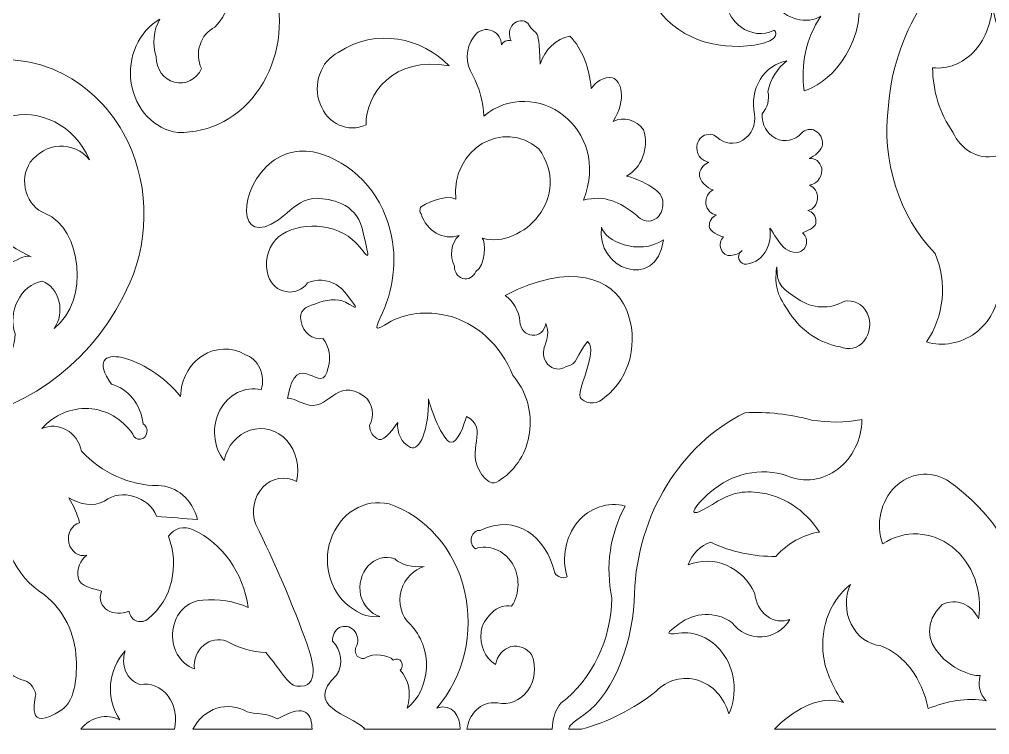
# Model space of a CAD drawing. Header units: millimetres. Extents: x -1201 to 1212, y -594 to 594.
# Drawn here: x -465 to 213, y -594 to -94 of the extents above; entities that cross this region are included whole.
import ezdxf

# ---------------------------------------------------------------- set-up
doc = ezdxf.new("R2010")
doc.units = ezdxf.units.MM
doc.header["$MEASUREMENT"] = 0
doc.layers.add('Layer 1', color=7, linetype='Continuous')

msp = doc.modelspace()

# ---------------------------------------------------------------- linework, layer by layer
at = {"layer": 'Layer 1', "color": 250, "lineweight": 20}
for points, knots in [([(339.6234, -0.0459), (339.7222, -8.9244), (343.5621, -16.7588), (349.3996, -21.5303), (325.4067, -24.8818), (306.4785, -36.1079), (300.5248, -60.9512), (301.8156, -65.8322), (305.9358, -68.7081), (310.5706, -68.4179), (316.4964, -85.0728), (309.5412, -104.0266), (294.8604, -111.4933), (280.1797, -118.96), (262.9199, -112.3541), (255.4501, -96.5599), (255.4501, -106.0384), (253.6475, -102.592), (246.1776, -107.473), (238.9667, -112.641), (229.95, -113.5019), (222.2215, -109.4816), (218.1654, -101.9438), (216.2457, -93.5584), (214.6321, -85.6016), (213.2078, -97.7076), (209.0874, -108.9076), (201.359, -116.9515), (193.6305, -124.9888), (183.3287, -129.0091), (172.768, -127.8613), (172.768, -144.2295), (177.9204, -160.0237), (186.9341, -172.8003), (192.3424, -185.2932), (204.4498, -192.186), (216.8161, -189.6004), (228.9206, -187.3048), (237.9344, -175.8179), (239.2226, -162.3223), (252.8741, -170.3629), (258.0264, -189.3134), (251.0712, -204.8206), (253.6475, -198.505), (253.9061, -183.5716), (259.8291, -180.9859), (265.7549, -178.6904), (272.4512, -178.9774), (278.1155, -182.1368), (289.4495, -184.4323), (300.5248, -177.5395), (304.5168, -165.3367), (314.4348, -175.531), (317.5257, -191.6121), (312.6321, -205.6847), (304.6478, -222.3398), (281.9378, -232.2728), (261.1172, -224.9221), (261.6319, -232.9627), (258.541, -240.7164), (252.8741, -246.1745), (256.4823, -256.2236), (253.6475, -267.7106), (246.1776, -274.6034), (238.452, -281.2061), (227.6326, -281.4931), (220.2909, -278.1917), (219.1307, -294.1279), (212.4343, -305.9017), (202.3912, -313.3685), (192.3424, -320.5482), (179.9819, -322.8468), (168.3891, -319.3973), (180.7525, -301.8815), (183.0727, -278.0466), (174.5709, -257.6583), (149.0707, -231.5279), (136.9632, -192.7599), (141.8595, -154.2818), (146.2775, -98.994), (179.0416, -54.8804), (221.9516, -27.6992), (240.5954, -15.8879), (259.5927, -6.7568), (278.7956, -0.0459), (259.5927, 6.6648), (240.5954, 15.7956), (221.9516, 27.6069), (179.0416, 54.7881), (146.2775, 98.9017), (141.8595, 154.1894), (136.9632, 192.6676), (149.0707, 231.4357), (174.5709, 257.5661), (183.0727, 277.9543), (180.7525, 301.7891), (168.3891, 319.305), (179.9819, 322.7546), (192.3424, 320.4559), (202.3912, 313.2762), (212.4343, 305.8094), (219.1307, 294.0355), (220.2909, 278.0994), (227.6326, 281.4008), (238.452, 281.1138), (246.1776, 274.5112), (253.6475, 267.6183), (256.4823, 256.1312), (252.8741, 246.0823), (258.541, 240.624), (261.6319, 232.8704), (261.1172, 224.8299), (281.9378, 232.1805), (304.6478, 222.2475), (312.6321, 205.5925), (317.5257, 191.5198), (314.4348, 175.4387), (304.5168, 165.2444), (300.5248, 177.4471), (289.4495, 184.34), (278.1155, 182.0445), (272.4512, 178.8851), (265.7549, 178.5981), (259.8291, 180.8936), (253.9061, 183.4792), (253.6475, 198.4127), (251.0712, 204.7283), (258.0264, 189.2212), (252.8741, 170.2706), (239.2226, 162.23), (237.9344, 175.7255), (228.9206, 187.2125), (216.8161, 189.5081), (204.4498, 192.0937), (192.3424, 185.2009), (186.9341, 172.708), (177.9204, 159.9314), (172.768, 144.1372), (172.768, 127.769), (183.3287, 128.9169), (193.6305, 124.8964), (201.359, 116.8592), (209.0874, 108.8154), (213.2078, 97.6153), (214.6321, 85.5093), (216.2457, 93.4661), (218.1654, 101.8516), (222.2215, 109.3893), (229.95, 113.4096), (238.9667, 112.5487), (246.1776, 107.3807), (253.6475, 102.4996), (255.4501, 105.946), (255.4501, 96.4675), (262.9199, 112.2618), (280.1797, 118.8676), (294.8604, 111.401), (309.5412, 103.9343), (316.4964, 84.9805), (310.5706, 68.3256), (305.9358, 68.6158), (301.8156, 65.74), (300.5248, 60.8589), (306.4785, 36.0155), (325.4067, 24.7896), (349.3996, 21.4381), (343.5621, 16.6666), (339.7222, 8.8325), (339.6234, -0.0459)], [0, 0, 0, 0, 0.01785714, 0.01785714, 0.01785714, 0.03571429, 0.03571429, 0.03571429, 0.05357143, 0.05357143, 0.05357143, 0.07142857, 0.07142857, 0.07142857, 0.08928571, 0.08928571, 0.08928571, 0.10714286, 0.10714286, 0.10714286, 0.125, 0.125, 0.125, 0.14285714, 0.14285714, 0.14285714, 0.16071429, 0.16071429, 0.16071429, 0.17857143, 0.17857143, 0.17857143, 0.19642857, 0.19642857, 0.19642857, 0.21428571, 0.21428571, 0.21428571, 0.23214286, 0.23214286, 0.23214286, 0.25, 0.25, 0.25, 0.26785714, 0.26785714, 0.26785714, 0.28571429, 0.28571429, 0.28571429, 0.30357143, 0.30357143, 0.30357143, 0.32142857, 0.32142857, 0.32142857, 0.33928571, 0.33928571, 0.33928571, 0.35714286, 0.35714286, 0.35714286, 0.375, 0.375, 0.375, 0.39285714, 0.39285714, 0.39285714, 0.41071429, 0.41071429, 0.41071429, 0.42857143, 0.42857143, 0.42857143, 0.44642857, 0.44642857, 0.44642857, 0.46428571, 0.46428571, 0.46428571, 0.48214286, 0.48214286, 0.48214286, 0.5, 0.5, 0.5, 0.51785714, 0.51785714, 0.51785714, 0.53571429, 0.53571429, 0.53571429, 0.55357143, 0.55357143, 0.55357143, 0.57142857, 0.57142857, 0.57142857, 0.58928571, 0.58928571, 0.58928571, 0.60714286, 0.60714286, 0.60714286, 0.625, 0.625, 0.625, 0.64285714, 0.64285714, 0.64285714, 0.66071429, 0.66071429, 0.66071429, 0.67857143, 0.67857143, 0.67857143, 0.69642857, 0.69642857, 0.69642857, 0.71428571, 0.71428571, 0.71428571, 0.73214286, 0.73214286, 0.73214286, 0.75, 0.75, 0.75, 0.76785714, 0.76785714, 0.76785714, 0.78571429, 0.78571429, 0.78571429, 0.80357143, 0.80357143, 0.80357143, 0.82142857, 0.82142857, 0.82142857, 0.83928571, 0.83928571, 0.83928571, 0.85714286, 0.85714286, 0.85714286, 0.875, 0.875, 0.875, 0.89285714, 0.89285714, 0.89285714, 0.91071429, 0.91071429, 0.91071429, 0.92857143, 0.92857143, 0.92857143, 0.94642857, 0.94642857, 0.94642857, 0.96428571, 0.96428571, 0.96428571, 0.98214286, 0.98214286, 0.98214286, 1, 1, 1, 1]), ([(-315.29, -56.6955), (-313.4234, -72.4703), (-318.2306, -88.2453), (-328.3739, -99.5549), (-333.1814, -101.9374), (-337.1848, -106.1028), (-338.7845, -111.7576), (-340.6539, -117.1158), (-340.3895, -123.3639), (-337.7189, -128.4255), (-341.4551, -136.1663), (-348.9305, -140.0351), (-356.6729, -137.9524), (-364.1482, -136.1663), (-369.4869, -128.7221), (-369.4869, -120.0916), (-372.4247, -111.461), (-371.3564, -101.6377), (-366.8189, -93.9001), (-381.5025, -102.234), (-389.7791, -120.3915), (-386.8413, -138.5456), (-383.9062, -156.9996), (-370.8222, -170.9885), (-354.272, -173.0743), (-331.8459, -173.6675), (-310.4856, -162.3578), (-297.1372, -142.1176), (-283.7889, -122.1775), (-279.7829, -96.2826), (-286.7269, -72.4703), (-289.9291, -70.981), (-291.5314, -67.4087), (-290.7301, -63.54), (-290.196, -59.968), (-287.2582, -57.2887), (-284.0561, -57.2887), (-275.2454, -62.647), (-265.3664, -65.0294), (-255.6237, -63.8397), (-239.7384, -67.1122), (-223.4522, -63.2433), (-210.6382, -52.5269), (-192.2155, -40.3243), (-168.724, -43.0034), (-152.9722, -59.078), (-151.6368, -62.9436), (-151.1026, -64.4331), (-151.3697, -68.5984), (-143.3603, -61.1607), (-139.8883, -49.2546), (-142.0248, -37.6451), (-144.4285, -26.0388), (-152.4381, -16.8119), (-162.5815, -13.8329), (-188.4792, -6.9884), (-215.9769, -15.0258), (-235.4651, -35.2657), (-246.8794, -40.6228), (-258.969, -43.5318), (-271.1636, -43.9922), (-333.0661, -46.3301), (-194.5547, -10.126), (-298.69, -25.6831), (-327.7133, -30.0188), (-324.342, 19.6861), (-315.29, -56.6955)], [0, 0, 0, 0, 0.04545455, 0.04545455, 0.04545455, 0.09090909, 0.09090909, 0.09090909, 0.13636364, 0.13636364, 0.13636364, 0.18181818, 0.18181818, 0.18181818, 0.22727273, 0.22727273, 0.22727273, 0.27272727, 0.27272727, 0.27272727, 0.31818182, 0.31818182, 0.31818182, 0.36363636, 0.36363636, 0.36363636, 0.40909091, 0.40909091, 0.40909091, 0.45454545, 0.45454545, 0.45454545, 0.5, 0.5, 0.5, 0.54545455, 0.54545455, 0.54545455, 0.59090909, 0.59090909, 0.59090909, 0.63636364, 0.63636364, 0.63636364, 0.68181818, 0.68181818, 0.68181818, 0.72727273, 0.72727273, 0.72727273, 0.77272727, 0.77272727, 0.77272727, 0.81818182, 0.81818182, 0.81818182, 0.86363636, 0.86363636, 0.86363636, 0.90909091, 0.90909091, 0.90909091, 0.95454545, 0.95454545, 0.95454545, 1, 1, 1, 1]), ([(48.3416, -112.0349), (21.3001, -115.9359), (-7.0738, -107.4601), (-22.2026, -82.5162), (-27.4105, -77.5385), (-34.6021, -75.0496), (-41.5432, -75.6041), (-48.4873, -76.1554), (-54.9333, -80.0274), (-59.3985, -86.1078), (-72.2932, -83.0676), (-81.4655, -70.075), (-80.9704, -55.422), (-80.4751, -40.7723), (-70.5571, -28.6084), (-57.5373, -26.674), (-45.7581, -28.8824), (-35.0973, -35.5174), (-27.163, -45.7469), (-33.1137, -37.1776), (-32.1206, -25.0136), (-25.1793, -17.8274), (-11.1274, -8.4263), (8.8532, -25.4198), (5.5676, -42.9839), (8.2968, -37.4549), (13.5049, -34.1373), (19.2081, -34.1373), (24.6636, -34.1373), (29.8715, -37.7289), (32.5979, -43.258), (34.7763, -50.8054), (29.6212, -66.7575), (28.1356, -71.7321), (26.3968, -82.5162), (30.6143, -93.2973), (38.7964, -99.3776), (45.7013, -104.5102), (54.3702, -105.3129), (61.6787, -101.7827), (63.0306, -101.1315), (68.3943, -109.143), (48.3416, -112.0349)], [0, 0, 0, 0, 0.07142857, 0.07142857, 0.07142857, 0.14285714, 0.14285714, 0.14285714, 0.21428571, 0.21428571, 0.21428571, 0.28571429, 0.28571429, 0.28571429, 0.35714286, 0.35714286, 0.35714286, 0.42857143, 0.42857143, 0.42857143, 0.5, 0.5, 0.5, 0.57142857, 0.57142857, 0.57142857, 0.64285714, 0.64285714, 0.64285714, 0.71428571, 0.71428571, 0.71428571, 0.78571429, 0.78571429, 0.78571429, 0.85714286, 0.85714286, 0.85714286, 0.92857143, 0.92857143, 0.92857143, 1, 1, 1, 1]), ([(196.5126, -23.3597), (185.9716, -20.6257), (174.6931, -22.8115), (165.8657, -29.6464), (156.7963, -36.4813), (150.9124, -47.1396), (149.1959, -59.1651), (148.2165, -65.9967), (144.7835, -72.0094), (139.3892, -75.5654), (133.9976, -79.3891), (127.6212, -80.2111), (121.2475, -75.2912), (126.0993, -115.9811), (96.9575, -140.7669), (83.0028, -143.8942), (80.5519, -126.1268), (83.9848, -107.8148), (94.7709, -91.8271), (84.9642, -97.7043), (70.5005, -94.4257), (62.1626, -82.9451), (81.0415, -89.5026), (108.2554, -73.6504), (118.5517, -54.7901), (109.2347, -60.532), (97.9564, -61.0801), (88.1497, -56.4311), (78.343, -51.7854), (71.2348, -42.4907), (68.2942, -31.0135), (67.8019, -26.3676), (68.2942, -21.7219), (70.2556, -17.347), (92.3172, -29.6464), (118.5517, -29.3724), (140.6161, -16.2541), (143.8014, -18.1658), (193.8142, -20.6257), (196.5126, -23.3597)], [0, 0, 0, 0, 0.07692308, 0.07692308, 0.07692308, 0.15384615, 0.15384615, 0.15384615, 0.23076923, 0.23076923, 0.23076923, 0.30769231, 0.30769231, 0.30769231, 0.38461538, 0.38461538, 0.38461538, 0.46153846, 0.46153846, 0.46153846, 0.53846154, 0.53846154, 0.53846154, 0.61538462, 0.61538462, 0.61538462, 0.69230769, 0.69230769, 0.69230769, 0.76923077, 0.76923077, 0.76923077, 0.84615385, 0.84615385, 0.84615385, 0.92307692, 0.92307692, 0.92307692, 1, 1, 1, 1]), ([(-21.0981, -212.9547), (-26.8402, -208.6572), (-33.1193, -205.6234), (-40.9786, -203.5407), (-30.8464, -198.189), (-25.0987, -184.2582), (-29.0965, -171.1625), (-34.3463, -164.1987), (-42.8398, -161.9678), (-50.3373, -165.3141), (-40.5362, -149.6779), (-44.8399, -136.3371), (-50.838, -134.9444), (-56.8362, -133.5516), (-62.5838, -138.0072), (-65.6608, -142.292), (-67.1713, -127.4518), (-71.7228, -114.8301), (-80.578, -105.6901), (-90.0731, -107.6406), (-98.0716, -115.1621), (-101.3181, -125.4724), (-102.5059, -94.806), (-103.8081, -108.0695), (-109.8173, -96.7759), (-112.8135, -94.2676), (-117.3121, -94.5449), (-120.0607, -97.3304), (-123.0598, -100.3964), (-123.5605, -105.4097), (-121.5603, -109.0334), (-124.5592, -108.1983), (-127.5583, -109.8684), (-128.3094, -111.9576), (-128.5599, -106.2479), (-132.0568, -102.3469), (-136.5555, -101.512), (-140.8036, -100.3964), (-145.3021, -102.3469), (-147.8004, -106.5251), (-153.5509, -114.0467), (-153.5509, -125.1919), (-148.3012, -133.2713), (-143.6328, -141.8824), (-141.0261, -151.6446), (-140.6727, -161.6292), (-105.0793, -132.188), (-51.08, -170.2534), (-71.1497, -220.3182), (-56.1546, -216.6978), (-46.0891, -221.3145), (-33.8453, -231.067), (-31.0967, -234.4103), (-26.5982, -235.8031), (-22.5976, -234.4103), (-18.5998, -233.0143), (-15.8512, -228.8361), (-15.6007, -224.1), (-15.1028, -219.6412), (-17.3507, -215.1826), (-21.0981, -212.9547)], [0, 0, 0, 0, 0.05, 0.05, 0.05, 0.1, 0.1, 0.1, 0.15, 0.15, 0.15, 0.2, 0.2, 0.2, 0.25, 0.25, 0.25, 0.3, 0.3, 0.3, 0.35, 0.35, 0.35, 0.4, 0.4, 0.4, 0.45, 0.45, 0.45, 0.5, 0.5, 0.5, 0.55, 0.55, 0.55, 0.6, 0.6, 0.6, 0.65, 0.65, 0.65, 0.7, 0.7, 0.7, 0.75, 0.75, 0.75, 0.8, 0.8, 0.8, 0.85, 0.85, 0.85, 0.9, 0.9, 0.9, 0.95, 0.95, 0.95, 1, 1, 1, 1]), ([(-164.807, -126.5847), (-183.5412, -107.0732), (-215.6958, -99.4357), (-242.2755, -117.1158), (-254.6889, -123.3639), (-260.2948, -139.4387), (-254.9559, -153.1309), (-249.6145, -167.1196), (-235.4651, -173.6675), (-222.9181, -167.7128), (-222.9181, -146.2862), (-204.2701, -119.4726), (-164.807, -126.5847)], [0, 0, 0, 0, 0.25, 0.25, 0.25, 0.5, 0.5, 0.5, 0.75, 0.75, 0.75, 1, 1, 1, 1]), ([(-387.9012, -278.2336), (-373.3762, -245.317), (-374.5613, -205.5622), (-392.4471, -173.3709), (-414.8731, -133.4872), (-457.5912, -114.1402), (-498.7042, -125.4499), (-508.3161, -126.0463), (-515.5243, -135.5699), (-514.9901, -146.2862), (-502.7076, -155.5134), (-488.8251, -160.8683), (-473.8745, -162.3578), (-450.65, -155.81), (-426.6216, -168.0126), (-415.9414, -192.1215), (-421.2829, -185.5738), (-429.0252, -182.3013), (-437.0319, -182.5978), (-444.7772, -183.191), (-452.2496, -187.0631), (-457.324, -193.9075), (-461.3275, -199.859), (-462.3958, -207.5998), (-460.2591, -214.744), (-458.1226, -221.8851), (-453.3179, -227.2435), (-446.9109, -229.6259), (-421.3496, -240.1168), (-415.5769, -290.8007), (-440.771, -309.9865), (-436.7648, -304.6283), (-435.6992, -297.7869), (-437.2991, -290.9394), (-438.9014, -284.3915), (-443.4417, -279.0332), (-449.0476, -276.9506), (-456.2559, -278.4367), (-462.6628, -283.4985), (-466.1321, -290.6395), (-469.8712, -297.7869), (-470.4052, -306.1177), (-468.0015, -313.8585), (-468.8028, -330.2266), (-476.8214, -341.5953), (-490.9708, -345.1675), (-486.8823, -341.0999), (-485.8255, -318.5493), (-486.4932, -300.9884), (-494.102, -295.3336), (-491.763, -300.1663), (-497.6358, -308.2036), (-498.6009, -314.2885), (-527.2438, -366.7971), (-516.5897, -332.9057), (-513.6547, -326.3578), (-513.3878, -319.2167), (-515.3907, -312.369), (-521.1301, -308.5003), (-527.8043, -307.3075), (-534.2112, -309.0934), (-540.8853, -310.8828), (-546.494, -315.3448), (-549.6987, -321.596), (-553.902, -329.2978), (-560.2774, -334.7451), (-567.522, -337.107), (-575.1966, -339.6091), (-585.6573, -341.8931), (-570.6741, -332.6706), (-564.2692, -328.7279), (-559.0601, -322.5258), (-555.9696, -314.7484), (-555.5718, -309.9865), (-555.3018, -305.2247), (-555.3018, -300.4628), (-567.8514, -295.9976), (-581.7339, -300.1663), (-590.8117, -310.5829), (-603.4248, -313.4845), (-618.2147, -316.3587), (-628.8797, -308.1142), (-638.297, -300.8347), (-632.2068, -302.7491), (-621.3521, -303.0074), (-610.782, -303.259), (-603.3161, -302.7141), (-595.0822, -294.5115), (-592.1472, -288.2602), (-593.4797, -280.5195), (-598.02, -275.7577), (-602.8246, -270.6992), (-609.7658, -269.8062), (-615.3743, -273.3784), (-627.27, -277.014), (-639.7188, -275.4233), (-650.2407, -269.1571), (-670.5291, -257.0746), (-660.5054, -257.6111), (-650.2946, -259.4345), (-639.9632, -261.2795), (-626.9188, -263.9101), (-618.8436, -255.5208), (-618.0423, -251.3522), (-615.6387, -247.7833), (-612.7037, -245.6973), (-622.8469, -238.8497), (-635.1295, -237.0668), (-646.611, -240.3392), (-646.611, -234.9841), (-649.012, -230.2191), (-652.7511, -226.9468), (-656.4872, -223.6713), (-661.5588, -222.4817), (-666.0992, -223.8195), (-664.7638, -220.0991), (-664.7638, -215.9337), (-666.0992, -212.3616), (-672.4617, -198.1695), (-678.0981, -209.0441), (-682.1764, -218.0776), (-698.7241, -254.7116), (-667.9659, -291.9807), (-643.9402, -321.0028), (-568.6585, -411.7833), (-435.0039, -384.9825), (-387.9012, -278.2336)], [0, 0, 0, 0, 0.02380952, 0.02380952, 0.02380952, 0.04761905, 0.04761905, 0.04761905, 0.07142857, 0.07142857, 0.07142857, 0.0952381, 0.0952381, 0.0952381, 0.11904762, 0.11904762, 0.11904762, 0.14285714, 0.14285714, 0.14285714, 0.16666667, 0.16666667, 0.16666667, 0.19047619, 0.19047619, 0.19047619, 0.21428571, 0.21428571, 0.21428571, 0.23809524, 0.23809524, 0.23809524, 0.26190476, 0.26190476, 0.26190476, 0.28571429, 0.28571429, 0.28571429, 0.30952381, 0.30952381, 0.30952381, 0.33333333, 0.33333333, 0.33333333, 0.35714286, 0.35714286, 0.35714286, 0.38095238, 0.38095238, 0.38095238, 0.4047619, 0.4047619, 0.4047619, 0.42857143, 0.42857143, 0.42857143, 0.45238095, 0.45238095, 0.45238095, 0.47619048, 0.47619048, 0.47619048, 0.5, 0.5, 0.5, 0.52380952, 0.52380952, 0.52380952, 0.54761905, 0.54761905, 0.54761905, 0.57142857, 0.57142857, 0.57142857, 0.5952381, 0.5952381, 0.5952381, 0.61904762, 0.61904762, 0.61904762, 0.64285714, 0.64285714, 0.64285714, 0.66666667, 0.66666667, 0.66666667, 0.69047619, 0.69047619, 0.69047619, 0.71428571, 0.71428571, 0.71428571, 0.73809524, 0.73809524, 0.73809524, 0.76190476, 0.76190476, 0.76190476, 0.78571429, 0.78571429, 0.78571429, 0.80952381, 0.80952381, 0.80952381, 0.83333333, 0.83333333, 0.83333333, 0.85714286, 0.85714286, 0.85714286, 0.88095238, 0.88095238, 0.88095238, 0.9047619, 0.9047619, 0.9047619, 0.92857143, 0.92857143, 0.92857143, 0.95238095, 0.95238095, 0.95238095, 0.97619048, 0.97619048, 0.97619048, 1, 1, 1, 1]), ([(86.5055, -191.2284), (89.9774, -190.0389), (95.5833, -185.277), (95.8504, -181.4051), (96.1174, -177.2396), (93.9835, -173.6675), (90.7787, -171.8814), (87.5737, -170.0953), (83.8375, -170.9885), (81.1667, -173.6675), (76.3622, -178.7259), (69.4209, -180.2154), (63.281, -177.2396), (57.1382, -174.2639), (53.402, -167.4161), (53.6691, -159.9754), (57.4053, -155.81), (59.0078, -150.1551), (57.6725, -144.5003), (59.542, -135.8664), (64.3466, -128.129), (71.0234, -123.0674), (63.5453, -124.2602), (56.607, -129.022), (52.3337, -136.1663), (48.0633, -143.0108), (46.4609, -151.9412), (48.3275, -160.2719), (49.3988, -167.7128), (46.1938, -174.8604), (40.3207, -178.4293), (34.4454, -182.0014), (27.237, -181.1084), (22.1654, -176.3466), (19.4945, -173.9673), (15.4912, -173.6675), (12.2864, -175.7502), (9.3514, -177.8361), (7.4817, -181.7049), (8.283, -185.5738), (8.8172, -189.4423), (11.4852, -192.718), (16.5595, -194.0559), (14.1558, -194.5009), (10.4168, -197.7763), (9.8854, -201.9418), (9.3514, -206.4101), (15.4912, -212.3616), (19.4945, -213.2546), (16.0254, -214.744), (13.8887, -218.9095), (14.423, -223.0748), (15.2242, -227.2435), (18.1592, -230.2191), (21.8983, -230.8155), (18.6962, -231.7086), (16.5595, -235.2807), (16.8267, -238.8497), (17.0937, -242.4251), (23.5007, -245.4007), (26.7029, -245.994), (24.5689, -248.0798), (23.7679, -251.6489), (25.1032, -254.6245), (26.1714, -257.6036), (28.8395, -259.3897), (31.7772, -259.0929), (35.113, -258.6287), (38.1899, -257.3456), (39.7894, -255.6304), (37.116, -257.3036), (36.8489, -259.9828), (37.6501, -262.0654), (38.7184, -264.1514), (40.5879, -265.341), (42.7217, -265.0443), (48.8617, -264.448), (54.2032, -260.5792), (56.8712, -254.6245), (63.0084, -242.1865), (54.2755, -232.6306), (64.3243, -247.8639), (68.1552, -253.6734), (71.1237, -256.5719), (77.9646, -256.8587), (80.8996, -256.7104), (83.5705, -254.6245), (84.3689, -251.6489), (85.4399, -248.6731), (84.3689, -245.1041), (81.9679, -243.3181), (87.6517, -240.5519), (91.3127, -239.1495), (91.3127, -235.2807), (91.3127, -231.7086), (88.909, -228.433), (85.7043, -227.54), (89.4433, -226.9468), (92.1142, -223.3746), (92.3783, -219.2093), (92.6482, -215.0407), (90.2446, -211.1719), (86.7753, -209.979), (93.3966, -208.741), (96.1174, -202.2415), (95.3161, -198.0761), (94.2479, -193.6109), (90.5115, -190.6352), (86.5055, -191.2284)], [0, 0, 0, 0, 0.02777778, 0.02777778, 0.02777778, 0.05555556, 0.05555556, 0.05555556, 0.08333333, 0.08333333, 0.08333333, 0.11111111, 0.11111111, 0.11111111, 0.13888889, 0.13888889, 0.13888889, 0.16666667, 0.16666667, 0.16666667, 0.19444444, 0.19444444, 0.19444444, 0.22222222, 0.22222222, 0.22222222, 0.25, 0.25, 0.25, 0.27777778, 0.27777778, 0.27777778, 0.30555556, 0.30555556, 0.30555556, 0.33333333, 0.33333333, 0.33333333, 0.36111111, 0.36111111, 0.36111111, 0.38888889, 0.38888889, 0.38888889, 0.41666667, 0.41666667, 0.41666667, 0.44444444, 0.44444444, 0.44444444, 0.47222222, 0.47222222, 0.47222222, 0.5, 0.5, 0.5, 0.52777778, 0.52777778, 0.52777778, 0.55555556, 0.55555556, 0.55555556, 0.58333333, 0.58333333, 0.58333333, 0.61111111, 0.61111111, 0.61111111, 0.63888889, 0.63888889, 0.63888889, 0.66666667, 0.66666667, 0.66666667, 0.69444444, 0.69444444, 0.69444444, 0.72222222, 0.72222222, 0.72222222, 0.75, 0.75, 0.75, 0.77777778, 0.77777778, 0.77777778, 0.80555556, 0.80555556, 0.80555556, 0.83333333, 0.83333333, 0.83333333, 0.86111111, 0.86111111, 0.86111111, 0.88888889, 0.88888889, 0.88888889, 0.91666667, 0.91666667, 0.91666667, 0.94444444, 0.94444444, 0.94444444, 0.97222222, 0.97222222, 0.97222222, 1, 1, 1, 1]), ([(-646.5915, -210.2273), (-623.9012, -198.3211), (-604.9612, -196.5867), (-579.8672, -198.9692), (-590.5447, -182.0014), (-588.141, -158.489), (-574.5257, -144.5003), (-575.5941, -165.0369), (-565.1808, -184.3839), (-548.3636, -193.0145), (-556.9072, -173.9673), (-551.8326, -151.0481), (-536.6149, -138.2491), (-556.4731, -191.0382), (-490.9451, -242.5702), (-456.7593, -260.0859), (-462.0146, -256.1817), (-479.152, -272.0049), (-484.6076, -268.478), (-514.0665, -249.4436), (-546.3019, -236.0157), (-579.8672, -228.7328), (-601.3334, -225.5701), (-629.4819, -227.6174), (-646.5915, -210.2273)], [0, 0, 0, 0, 0.125, 0.125, 0.125, 0.25, 0.25, 0.25, 0.375, 0.375, 0.375, 0.5, 0.5, 0.5, 0.625, 0.625, 0.625, 0.75, 0.75, 0.75, 0.875, 0.875, 0.875, 1, 1, 1, 1]), ([(-102.3225, -184.442), (-127.1271, -163.3991), (-163.4688, -184.2325), (-160.2443, -219.783), (-166.5124, -215.3372), (-183.886, -224.0549), (-184.7792, -225.2993), (-185.4525, -226.7921), (-185.4525, -228.7876), (-184.4453, -230.0321), (-180.5339, -241.9897), (-168.916, -248.7182), (-157.9659, -244.9816), (-163.5524, -250.4624), (-164.8905, -259.6796), (-161.0929, -266.4082), (-161.3183, -270.393), (-158.859, -274.1295), (-155.2841, -275.1257), (-151.4838, -276.1219), (-147.9088, -274.1295), (-146.1199, -270.1446), (-139.4598, -266.4082), (-139.126, -248.9793), (-141.6967, -246.987), (-113.4006, -254.7728), (-78.2384, -217.6617), (-102.3225, -184.442)], [0, 0, 0, 0, 0.11111111, 0.11111111, 0.11111111, 0.22222222, 0.22222222, 0.22222222, 0.33333333, 0.33333333, 0.33333333, 0.44444444, 0.44444444, 0.44444444, 0.55555556, 0.55555556, 0.55555556, 0.66666667, 0.66666667, 0.66666667, 0.77777778, 0.77777778, 0.77777778, 0.88888889, 0.88888889, 0.88888889, 1, 1, 1, 1]), ([(-200.7758, -375.6072), (-203.2659, -379.2148), (-209.9873, -388.9285), (-213.9711, -387.5422), (-217.7073, -386.156), (-220.4449, -382.2679), (-220.4449, -377.8284), (-216.461, -371.1678), (-218.2054, -362.2824), (-223.9308, -357.5658), (-244.9073, -343.0644), (-248.4267, -369.3462), (-265.5834, -362.7532), (-270.8304, -360.7382), (-276.347, -358.0332), (-277.7047, -358.9522), (-271.5009, -320.674), (-253.1617, -360.0515), (-249.3252, -337.3032), (-247.083, -330.3652), (-248.577, -322.5954), (-253.0587, -317.0405), (-260.2781, -318.1528), (-266.7518, -313.1557), (-268.2458, -305.1055), (-269.7397, -297.3356), (-265.5083, -294.9982), (-258.5365, -293.0541), (-251.1767, -289.8114), (-242.9922, -288.7218), (-237.18, -291.7394), (-228.8674, -296.0548), (-227.3961, -298.2679), (-236.7313, -285.8396), (-238.7351, -283.1717), (-241.1246, -280.994), (-243.8475, -279.2943), (-250.0708, -275.6835), (-257.2901, -275.4094), (-263.764, -278.1821), (-267.4975, -283.1793), (-273.2257, -285.4005), (-278.7008, -284.2883), (-284.4262, -283.4565), (-289.1585, -279.2943), (-291.1503, -273.3268), (-293.8879, -264.5833), (-291.8958, -254.8664), (-286.1705, -248.2056), (-275.2289, -236.0077), (-247.5036, -234.8401), (-232.4924, -247.7784), (-222.6964, -256.2217), (-217.7015, -271.5733), (-225.6837, -239.9349), (-230.2079, -222.0036), (-248.176, -219.5971), (-256.8228, -218.9997), (-265.8923, -218.9997), (-272.2518, -224.2065), (-278.1721, -229.3905), (-311.3423, -258.4288), (-314.2134, -217.9842), (-292.394, -196.8608), (-282.935, -187.6982), (-269.9872, -184.0906), (-257.7882, -187.1437), (-232.8917, -193.5272), (-212.975, -214.0671), (-206.0034, -241.5449), (-200.6679, -262.3703), (-203.915, -283.9568), (-212.9554, -302.5813), (-217.8674, -312.7009), (-214.4959, -310.3761), (-207.6722, -306.3226), (-195.2712, -298.9559), (-180.4555, -297.7007), (-166.4206, -300.9433), (-145.7556, -305.9404), (-128.8267, -321.4832), (-120.3611, -342.8548), (-111.6478, -352.846), (-107.166, -366.4478), (-108.4095, -380.327), (-109.6559, -393.9258), (-116.38, -406.4153), (-126.835, -414.1884), (-131.8119, -417.2414), (-134.3686, -421.7325), (-142.0082, -412.2347), (-154.4746, -395.5634), (-136.1046, -379.6661), (-152.783, -371.4901), (-154.5246, -377.3189), (-158.5473, -390.0634), (-163.7748, -389.5057), (-169.2527, -388.9512), (-178.2136, -365.0648), (-179.2122, -359.2358), (-179.0204, -380.7559), (-185.5888, -396.147), (-191.8151, -393.094), (-198.0384, -390.0408), (-201.5243, -383.0996), (-200.7758, -375.6072)], [0, 0, 0, 0, 0.02857143, 0.02857143, 0.02857143, 0.05714286, 0.05714286, 0.05714286, 0.08571429, 0.08571429, 0.08571429, 0.11428571, 0.11428571, 0.11428571, 0.14285714, 0.14285714, 0.14285714, 0.17142857, 0.17142857, 0.17142857, 0.2, 0.2, 0.2, 0.22857143, 0.22857143, 0.22857143, 0.25714286, 0.25714286, 0.25714286, 0.28571429, 0.28571429, 0.28571429, 0.31428571, 0.31428571, 0.31428571, 0.34285714, 0.34285714, 0.34285714, 0.37142857, 0.37142857, 0.37142857, 0.4, 0.4, 0.4, 0.42857143, 0.42857143, 0.42857143, 0.45714286, 0.45714286, 0.45714286, 0.48571429, 0.48571429, 0.48571429, 0.51428571, 0.51428571, 0.51428571, 0.54285714, 0.54285714, 0.54285714, 0.57142857, 0.57142857, 0.57142857, 0.6, 0.6, 0.6, 0.62857143, 0.62857143, 0.62857143, 0.65714286, 0.65714286, 0.65714286, 0.68571429, 0.68571429, 0.68571429, 0.71428571, 0.71428571, 0.71428571, 0.74285714, 0.74285714, 0.74285714, 0.77142857, 0.77142857, 0.77142857, 0.8, 0.8, 0.8, 0.82857143, 0.82857143, 0.82857143, 0.85714286, 0.85714286, 0.85714286, 0.88571429, 0.88571429, 0.88571429, 0.91428571, 0.91428571, 0.91428571, 0.94285714, 0.94285714, 0.94285714, 0.97142857, 0.97142857, 0.97142857, 1, 1, 1, 1]), ([(-15.0749, -248.1507), (-20.2357, -285.1137), (-63.246, -267.7009), (-58.3607, -239.2783), (-56.5496, -248.6731), (-32.8243, -259.6894), (-15.0749, -248.1507)], [0, 0, 0, 0, 0.5, 0.5, 0.5, 1, 1, 1, 1]), ([(-56.1073, -358.0849), (-38.3801, -344.4571), (-32.026, -318.559), (-41.0704, -296.7553), (-50.1175, -274.9484), (-80.1218, -263.1004), (-125.6665, -286.9416), (-120.0441, -291.0296), (-116.1324, -297.5711), (-115.3979, -305.2022), (-115.1532, -310.383), (-111.4864, -314.4711), (-106.8404, -314.7452), (-102.1945, -315.2899), (-98.2829, -311.7469), (-97.3065, -306.569), (-92.2793, -318.5752), (-104.3616, -325.6839), (-96.0825, -334.9174), (-92.6605, -338.7314), (-87.28, -339.5502), (-83.1236, -336.552), (-75.0556, -335.1882), (-76.1213, -328.837), (-68.2119, -319.104), (-59.7601, -326.3836), (-77.7459, -355.0866), (-72.6104, -359.1778), (-67.7221, -363.2657), (-60.6307, -362.9917), (-56.1073, -358.0849)], [0, 0, 0, 0, 0.1, 0.1, 0.1, 0.2, 0.2, 0.2, 0.3, 0.3, 0.3, 0.4, 0.4, 0.4, 0.5, 0.5, 0.5, 0.6, 0.6, 0.6, 0.7, 0.7, 0.7, 0.8, 0.8, 0.8, 0.9, 0.9, 0.9, 1, 1, 1, 1]), ([(111.3351, -290.9394), (100.922, -296.8908), (88.6421, -296.2943), (78.7659, -289.4498), (68.6199, -282.6052), (63.7901, -280.542), (63.9238, -266.853), (61.9234, -281.4383), (64.6137, -287.0705), (73.1572, -299.5699), (81.4339, -312.0724), (93.9835, -320.4064), (108.133, -322.7857), (114.0058, -325.4648), (120.6801, -323.9784), (124.9504, -318.6203), (129.2237, -313.2621), (130.0248, -305.5246), (127.0869, -299.2733), (123.8822, -293.0219), (117.475, -289.7497), (111.3351, -290.9394)], [0, 0, 0, 0, 0.14285714, 0.14285714, 0.14285714, 0.28571429, 0.28571429, 0.28571429, 0.42857143, 0.42857143, 0.42857143, 0.57142857, 0.57142857, 0.57142857, 0.71428571, 0.71428571, 0.71428571, 0.85714286, 0.85714286, 0.85714286, 1, 1, 1, 1]), ([(-292.8668, -536.4928), (-302.4788, -535.8996), (-311.8209, -533.2205), (-320.3646, -528.4587), (-325.7033, -526.3728), (-331.8459, -527.5625), (-336.3833, -531.4344), (-340.921, -535.3032), (-343.3246, -541.5544), (-342.7905, -547.8057), (-352.9366, -544.2335), (-359.3436, -532.9207), (-357.7413, -521.0177), (-356.4057, -509.1117), (-347.5951, -500.1813), (-336.9176, -499.8846), (-325.973, -498.6918), (-315.29, -500.4779), (-305.1468, -504.9463), (-308.616, -480.5376), (-323.3023, -460.0009), (-343.5917, -450.774), (-349.7317, -447.4984), (-356.9399, -449.5842), (-360.946, -455.2391), (-352.9366, -475.7758), (-358.5423, -499.588), (-374.8285, -512.6838), (-376.9622, -514.7665), (-380.1671, -515.363), (-382.8378, -514.4667), (-385.7757, -513.5769), (-387.6424, -510.8978), (-388.4438, -507.6221), (-398.3227, -512.0873), (-412.0381, -505.778), (-407.5673, -493.5205), (-412.9061, -492.0311), (-423.1523, -490.0612), (-423.9509, -484.1097), (-425.0191, -477.8584), (-422.6155, -471.9038), (-417.8107, -468.3349), (-423.4167, -469.8213), (-429.0252, -466.249), (-430.3606, -459.7011), (-431.9604, -453.7497), (-428.4911, -447.2018), (-422.8824, -445.7123), (-424.4849, -439.7609), (-427.1557, -433.8062), (-430.3606, -428.4512), (-422.6155, -432.9132), (-413.0202, -434.7927), (-405.5448, -430.6273), (-399.4049, -425.8655), (-392.0437, -425.1078), (-385.1025, -427.4904), (-377.8941, -429.8697), (-371.8906, -433.5096), (-369.2226, -441.2471), (-359.6107, -442.1433), (-349.9986, -442.7365), (-340.6539, -443.478), (-343.8588, -429.6409), (-355.3375, -419.8174), (-368.1543, -419.8174), (-388.1766, -419.8174), (-407.1306, -410.8902), (-421.5471, -395.7086), (-422.8824, -389.1607), (-426.8886, -383.8026), (-432.2273, -380.8268), (-437.5688, -377.851), (-443.706, -377.5512), (-449.3146, -379.9337), (-440.771, -370.4102), (-428.7554, -365.3484), (-416.7424, -365.945), (-404.4599, -366.5413), (-393.2483, -373.0892), (-385.7757, -383.8026), (-384.9744, -386.185), (-382.8378, -387.6712), (-380.4343, -387.3747), (-378.0306, -387.078), (-376.161, -385.292), (-375.8966, -382.6129), (-375.3626, -380.2303), (-376.6979, -377.5512), (-378.5646, -376.6614), (-380.1671, -362.9692), (-388.9778, -352.2527), (-400.7234, -348.9772), (-422.9827, -316.4118), (-374.6142, -329.0046), (-352.4024, -357.611), (-352.1353, -345.7048), (-346.2626, -334.9916), (-337.1848, -329.037), (-328.1069, -323.3821), (-316.8953, -322.7857), (-307.5504, -328.1439), (-303.0103, -329.6333), (-299.2738, -333.2022), (-297.1372, -337.6708), (-295.0007, -342.4326), (-294.4693, -347.7907), (-296.069, -352.8493), (-307.5504, -350.17), (-319.2961, -356.1247), (-324.902, -367.1345), (-330.7777, -378.4442), (-329.7093, -392.7329), (-321.9669, -402.2564), (-319.8303, -392.1397), (-312.889, -383.8026), (-303.8113, -381.1234), (-294.7336, -378.1476), (-284.8573, -380.8268), (-278.1833, -388.2677), (-271.5092, -395.7086), (-269.1055, -406.7216), (-271.5092, -416.8417), (-279.5186, -412.6763), (-288.8606, -414.4592), (-295.0007, -421.0103), (-301.1434, -427.5549), (-303.2773, -437.675), (-300.0751, -446.6053), (-286.4598, -473.9736), (-274.3413, -502.1769), (-263.8671, -531.2087), (-260.6035, -540.2552), (-253.8488, -561.9685), (-271.3283, -559.8859), (-277.4765, -559.1508), (-282.6429, -548.3602), (-292.8668, -536.4928)], [0, 0, 0, 0, 0.02173913, 0.02173913, 0.02173913, 0.04347826, 0.04347826, 0.04347826, 0.06521739, 0.06521739, 0.06521739, 0.08695652, 0.08695652, 0.08695652, 0.10869565, 0.10869565, 0.10869565, 0.13043478, 0.13043478, 0.13043478, 0.15217391, 0.15217391, 0.15217391, 0.17391304, 0.17391304, 0.17391304, 0.19565217, 0.19565217, 0.19565217, 0.2173913, 0.2173913, 0.2173913, 0.23913043, 0.23913043, 0.23913043, 0.26086957, 0.26086957, 0.26086957, 0.2826087, 0.2826087, 0.2826087, 0.30434783, 0.30434783, 0.30434783, 0.32608696, 0.32608696, 0.32608696, 0.34782609, 0.34782609, 0.34782609, 0.36956522, 0.36956522, 0.36956522, 0.39130435, 0.39130435, 0.39130435, 0.41304348, 0.41304348, 0.41304348, 0.43478261, 0.43478261, 0.43478261, 0.45652174, 0.45652174, 0.45652174, 0.47826087, 0.47826087, 0.47826087, 0.5, 0.5, 0.5, 0.52173913, 0.52173913, 0.52173913, 0.54347826, 0.54347826, 0.54347826, 0.56521739, 0.56521739, 0.56521739, 0.58695652, 0.58695652, 0.58695652, 0.60869565, 0.60869565, 0.60869565, 0.63043478, 0.63043478, 0.63043478, 0.65217391, 0.65217391, 0.65217391, 0.67391304, 0.67391304, 0.67391304, 0.69565217, 0.69565217, 0.69565217, 0.7173913, 0.7173913, 0.7173913, 0.73913043, 0.73913043, 0.73913043, 0.76086957, 0.76086957, 0.76086957, 0.7826087, 0.7826087, 0.7826087, 0.80434783, 0.80434783, 0.80434783, 0.82608696, 0.82608696, 0.82608696, 0.84782609, 0.84782609, 0.84782609, 0.86956522, 0.86956522, 0.86956522, 0.89130435, 0.89130435, 0.89130435, 0.91304348, 0.91304348, 0.91304348, 0.93478261, 0.93478261, 0.93478261, 0.95652174, 0.95652174, 0.95652174, 0.97826087, 0.97826087, 0.97826087, 1, 1, 1, 1]), ([(-72.5213, -590.0461), (-72.5213, -590.0461), (-81.2457, -590.0461), (-81.2457, -590.0461), (-81.5629, -587.7862), (-78.4664, -585.3843), (-70.699, -579.8971), (-48.045, -563.8933), (-35.7288, -525.2153), (-35.5006, -495.1229), (-33.364, -440.3541), (-3.4656, -391.2433), (41.6534, -368.9206), (57.1382, -368.0276), (72.8928, -369.8136), (88.108, -373.9822), (99.8564, -376.0649), (111.6022, -375.7683), (123.3507, -373.6856), (123.0807, -387.6712), (116.9437, -400.4736), (106.5305, -408.211), (96.1174, -416.2485), (83.0364, -418.0314), (71.2878, -412.9728), (52.4733, -406.7), (32.5307, -411.4283), (17.5022, -424.301), (6.7872, -433.4789), (-2.4118, -446.3261), (19.025, -432.9101), (29.8925, -426.1089), (37.8573, -423.0662), (50.4641, -424.5792), (67.8185, -426.3685), (83.5705, -436.4853), (93.7137, -452.2602), (82.235, -454.0462), (71.5577, -460.0009), (63.281, -469.2279), (47.7934, -469.5245), (32.3115, -466.249), (17.8949, -459.4046), (10.6867, -461.4871), (4.8137, -467.4418), (2.143, -475.1794), (20.0287, -468.0384), (39.7839, -476.3723), (48.5975, -495.1229), (49.1288, -501.3709), (52.0666, -507.3256), (56.8712, -510.8978), (61.6787, -514.4667), (67.8185, -515.363), (73.1572, -513.2802), (68.6199, -520.7211), (61.4115, -525.183), (53.402, -525.4797), (45.3925, -526.0761), (37.6501, -522.2074), (32.5757, -515.363), (20.8955, -507.4567), (6.6088, -508.2695), (-4.1741, -516.3839), (-13.0192, -523.0401), (-14.8152, -524.1914), (-4.5197, -522.8948), (6.7511, -521.4748), (18.0447, -526.2815), (25.6373, -536.1961), (34.9822, -548.1024), (36.8489, -565.0668), (30.442, -579.3555), (27.237, -567.746), (19.2302, -559.1153), (8.8172, -555.8399), (-1.596, -552.5675), (-12.5434, -555.5432), (-20.55, -563.5806), (-36.0099, -576.0606), (-53.8649, -584.9812), (-72.5213, -590.0461)], [0, 0, 0, 0, 0.03703704, 0.03703704, 0.03703704, 0.07407407, 0.07407407, 0.07407407, 0.11111111, 0.11111111, 0.11111111, 0.14814815, 0.14814815, 0.14814815, 0.18518519, 0.18518519, 0.18518519, 0.22222222, 0.22222222, 0.22222222, 0.25925926, 0.25925926, 0.25925926, 0.2962963, 0.2962963, 0.2962963, 0.33333333, 0.33333333, 0.33333333, 0.37037037, 0.37037037, 0.37037037, 0.40740741, 0.40740741, 0.40740741, 0.44444444, 0.44444444, 0.44444444, 0.48148148, 0.48148148, 0.48148148, 0.51851852, 0.51851852, 0.51851852, 0.55555556, 0.55555556, 0.55555556, 0.59259259, 0.59259259, 0.59259259, 0.62962963, 0.62962963, 0.62962963, 0.66666667, 0.66666667, 0.66666667, 0.7037037, 0.7037037, 0.7037037, 0.74074074, 0.74074074, 0.74074074, 0.77777778, 0.77777778, 0.77777778, 0.81481481, 0.81481481, 0.81481481, 0.85185185, 0.85185185, 0.85185185, 0.88888889, 0.88888889, 0.88888889, 0.92592593, 0.92592593, 0.92592593, 0.96296296, 0.96296296, 0.96296296, 1, 1, 1, 1]), ([(266.0357, -590.0461), (266.0357, -590.0461), (62.235, -590.0461), (62.235, -590.0461), (73.2018, -578.1658), (93.5246, -565.17), (110.5033, -571.418), (105.2425, -564.983), (98.9385, -551.6003), (97.1858, -542.744), (92.9124, -522.2074), (100.1209, -501.0743), (115.3385, -488.8715), (111.3351, -497.7987), (111.6022, -507.9188), (115.8727, -516.5526), (120.1459, -525.183), (127.8882, -530.838), (136.699, -531.731), (153.2492, -538.2789), (165.2649, -554.3536), (169.6689, -575.6349), (182.3382, -570.5476), (196.7102, -567.5848), (210.1169, -570.1284), (205.8437, -565.6633), (204.244, -558.8156), (205.8437, -552.5675), (191.4772, -553.2896), (153.2966, -528.7037), (179.4144, -502.8603), (189.0263, -498.0986), (200.2378, -502.5638), (204.7781, -512.9804), (207.9803, -493.6334), (200.772, -473.9897), (186.3554, -462.68), (171.939, -451.3671), (152.985, -450.4742), (137.7673, -460.5974), (132.96, -446.6053), (136.4319, -430.5339), (146.5752, -420.7105), (156.4543, -410.8902), (171.1377, -409.1009), (182.8864, -416.097), (214.9214, -437.675), (237.0804, -473.3933), (244.0214, -514.4667), (257.1471, -574.0649), (264.4806, -585.1231), (266.0357, -590.0461)], [0, 0, 0, 0, 0.05882353, 0.05882353, 0.05882353, 0.11764706, 0.11764706, 0.11764706, 0.17647059, 0.17647059, 0.17647059, 0.23529412, 0.23529412, 0.23529412, 0.29411765, 0.29411765, 0.29411765, 0.35294118, 0.35294118, 0.35294118, 0.41176471, 0.41176471, 0.41176471, 0.47058824, 0.47058824, 0.47058824, 0.52941176, 0.52941176, 0.52941176, 0.58823529, 0.58823529, 0.58823529, 0.64705882, 0.64705882, 0.64705882, 0.70588235, 0.70588235, 0.70588235, 0.76470588, 0.76470588, 0.76470588, 0.82352941, 0.82352941, 0.82352941, 0.88235294, 0.88235294, 0.88235294, 0.94117647, 0.94117647, 0.94117647, 1, 1, 1, 1]), ([(-435.4267, -576.4442), (-425.214, -569.6094), (-424.8021, -550.7684), (-425.2, -540.9967), (-425.9345, -523.0424), (-434.2304, -506.4486), (-447.4063, -496.1127), (-468.1461, -483.5971), (-479.6137, -457.483), (-475.9525, -431.3689), (-485.9566, -431.6398), (-494.7425, -439.2579), (-497.4272, -450.1388), (-499.867, -461.0198), (-495.9638, -472.4455), (-487.4231, -478.4324), (-492.5448, -475.9822), (-498.6456, -476.253), (-503.7702, -478.974), (-508.8947, -481.9658), (-512.798, -487.1339), (-514.264, -493.3916), (-506.6969, -511.3458), (-490.3496, -522.4976), (-469.8544, -521.2756), (-474.2444, -520.5954), (-481.3219, -524.9445), (-485.2252, -531.8824), (-481.5668, -543.1729), (-473.5129, -551.8776), (-463.2666, -555.4142), (-458.3841, -556.2299), (-454.4808, -560.3115), (-453.5045, -565.7502), (-453.7047, -568.9743), (-461.3246, -593.7731), (-435.4267, -576.4442)], [0, 0, 0, 0, 0.08333333, 0.08333333, 0.08333333, 0.16666667, 0.16666667, 0.16666667, 0.25, 0.25, 0.25, 0.33333333, 0.33333333, 0.33333333, 0.41666667, 0.41666667, 0.41666667, 0.5, 0.5, 0.5, 0.58333333, 0.58333333, 0.58333333, 0.66666667, 0.66666667, 0.66666667, 0.75, 0.75, 0.75, 0.83333333, 0.83333333, 0.83333333, 0.91666667, 0.91666667, 0.91666667, 1, 1, 1, 1]), ([(-157.0646, -590.0461), (-157.0646, -590.0461), (-224.4872, -590.0461), (-224.4872, -590.0461), (-224.2868, -589.8656), (-224.0894, -589.6849), (-223.9001, -589.5013), (-234.1937, -579.5425), (-266.9411, -574.3002), (-243.4774, -552.2676), (-238.67, -544.8267), (-240.0053, -534.41), (-246.4124, -528.4587), (-246.4124, -524.5867), (-244.5428, -520.7211), (-241.3408, -518.9319), (-237.8687, -517.4456), (-234.1325, -518.0388), (-231.4618, -520.7211), (-228.791, -523.6936), (-227.9897, -527.8622), (-229.3251, -531.4344), (-230.9276, -533.8168), (-230.6604, -536.7926), (-229.0609, -538.8753), (-227.1913, -540.6614), (-224.5204, -541.2579), (-222.6511, -539.7683), (-218.6478, -537.0893), (-206.8992, -537.6825), (-203.9641, -541.8511), (-202.8958, -540.9579), (-201.2933, -540.6614), (-199.9579, -541.2579), (-198.8924, -541.8511), (-197.8214, -543.0406), (-197.5571, -544.8267), (-197.5571, -546.3163), (-198.0886, -547.8057), (-199.1567, -548.847), (-193.0167, -555.2466), (-190.8802, -565.3667), (-194.0852, -575.1869), (-186.3427, -568.9355), (-181.2711, -558.5188), (-180.7369, -547.2092), (-180.2027, -535.5997), (-184.4731, -524.5867), (-191.9485, -516.8491), (-198.3555, -511.1943), (-200.7592, -501.6706), (-198.3555, -493.0368), (-195.9518, -484.4064), (-189.0134, -478.4549), (-182.3393, -476.3723), (-190.6131, -476.9655), (-197.5571, -475.4759), (-202.8958, -471.014), (-209.5699, -468.6315), (-216.5111, -470.7141), (-221.3157, -475.7758), (-226.1229, -481.1341), (-228.2597, -488.8715), (-226.6544, -496.3125), (-224.7876, -503.4535), (-219.716, -509.4082), (-213.3091, -511.1943), (-219.716, -512.0873), (-226.39, -510.3012), (-231.7288, -506.1327), (-247.2137, -496.6092), (-253.8878, -475.7758), (-247.4808, -457.6185), (-241.3408, -439.1644), (-223.9864, -428.4512), (-206.7655, -432.6165), (-181.0041, -441.2471), (-160.979, -464.1664), (-154.0378, -493.3335), (-147.3636, -522.504), (-154.5719, -553.4605), (-173.5286, -575.1869), (-162.5534, -571.6565), (-157.0646, -580.8513), (-157.0646, -590.0461)], [0, 0, 0, 0, 0.03571429, 0.03571429, 0.03571429, 0.07142857, 0.07142857, 0.07142857, 0.10714286, 0.10714286, 0.10714286, 0.14285714, 0.14285714, 0.14285714, 0.17857143, 0.17857143, 0.17857143, 0.21428571, 0.21428571, 0.21428571, 0.25, 0.25, 0.25, 0.28571429, 0.28571429, 0.28571429, 0.32142857, 0.32142857, 0.32142857, 0.35714286, 0.35714286, 0.35714286, 0.39285714, 0.39285714, 0.39285714, 0.42857143, 0.42857143, 0.42857143, 0.46428571, 0.46428571, 0.46428571, 0.5, 0.5, 0.5, 0.53571429, 0.53571429, 0.53571429, 0.57142857, 0.57142857, 0.57142857, 0.60714286, 0.60714286, 0.60714286, 0.64285714, 0.64285714, 0.64285714, 0.67857143, 0.67857143, 0.67857143, 0.71428571, 0.71428571, 0.71428571, 0.75, 0.75, 0.75, 0.78571429, 0.78571429, 0.78571429, 0.82142857, 0.82142857, 0.82142857, 0.85714286, 0.85714286, 0.85714286, 0.89285714, 0.89285714, 0.89285714, 0.92857143, 0.92857143, 0.92857143, 0.96428571, 0.96428571, 0.96428571, 1, 1, 1, 1]), ([(-92.8273, -590.0461), (-92.8273, -590.0461), (-152.4074, -590.0461), (-152.4074, -590.0461), (-151.2668, -580.055), (-143.2157, -570.0833), (-131.0776, -571.6147), (-123.3352, -573.404), (-115.0614, -570.1284), (-109.987, -562.9841), (-104.9152, -556.1364), (-103.847, -546.6128), (-107.0518, -538.2789), (-110.521, -533.2205), (-116.394, -531.1378), (-121.7327, -532.3274), (-127.0742, -533.8168), (-131.3446, -538.5786), (-132.4129, -544.8267), (-139.8883, -540.3615), (-143.6273, -531.1378), (-142.5591, -521.9076), (-141.4907, -512.9804), (-130.8995, -501.4192), (-121.2014, -504.05), (-115.3256, -495.1229), (-115.3256, -482.9169), (-120.9342, -473.9897), (-126.8073, -464.7627), (-136.9533, -460.8939), (-146.5625, -463.8698), (-148.9661, -462.3802), (-150.0344, -459.1047), (-149.2331, -455.8323), (-148.4319, -452.8567), (-145.7638, -450.774), (-143.0931, -451.0706), (-117.5013, -439.1193), (-97.5345, -455.2681), (-91.0302, -480.8343), (-89.1634, -483.8132), (-85.6915, -485.0029), (-82.4893, -483.5133), (-86.4925, -470.1178), (-83.5575, -455.5357), (-75.2811, -445.4157), (-66.7375, -435.2958), (-53.9233, -430.8305), (-41.9076, -434.1061), (-52.588, -453.4499), (-55.7929, -476.3723), (-51.2526, -498.3952), (-51.7868, -527.5625), (-64.8679, -554.9467), (-86.7625, -571.9113), (-90.9161, -576.4572), (-92.9247, -583.1985), (-92.8273, -590.0461)], [0, 0, 0, 0, 0.05263158, 0.05263158, 0.05263158, 0.10526316, 0.10526316, 0.10526316, 0.15789474, 0.15789474, 0.15789474, 0.21052632, 0.21052632, 0.21052632, 0.26315789, 0.26315789, 0.26315789, 0.31578947, 0.31578947, 0.31578947, 0.36842105, 0.36842105, 0.36842105, 0.42105263, 0.42105263, 0.42105263, 0.47368421, 0.47368421, 0.47368421, 0.52631579, 0.52631579, 0.52631579, 0.57894737, 0.57894737, 0.57894737, 0.63157895, 0.63157895, 0.63157895, 0.68421053, 0.68421053, 0.68421053, 0.73684211, 0.73684211, 0.73684211, 0.78947368, 0.78947368, 0.78947368, 0.84210526, 0.84210526, 0.84210526, 0.89473684, 0.89473684, 0.89473684, 0.94736842, 0.94736842, 0.94736842, 1, 1, 1, 1]), ([(-356.759, -590.0461), (-356.759, -590.0461), (-422.1287, -590.0461), (-422.1287, -590.0461), (-415.282, -581.3801), (-404.1984, -578.7558), (-394.7673, -583.4887), (-404.9161, -568.7519), (-403.2636, -547.9605), (-390.9893, -535.3322), (-392.6418, -539.8038), (-392.6418, -545.0686), (-390.7556, -549.5402), (-388.6301, -554.015), (-385.0885, -557.4357), (-380.8403, -558.7511), (-373.5237, -557.4357), (-365.9705, -560.5952), (-361.0128, -566.9077), (-356.2972, -573.2202), (-354.6448, -581.8928), (-356.759, -590.0461)], [0, 0, 0, 0, 0.14285714, 0.14285714, 0.14285714, 0.28571429, 0.28571429, 0.28571429, 0.42857143, 0.42857143, 0.42857143, 0.57142857, 0.57142857, 0.57142857, 0.71428571, 0.71428571, 0.71428571, 0.85714286, 0.85714286, 0.85714286, 1, 1, 1, 1]), ([(-260.5229, -590.0461), (-260.5229, -590.0461), (-343.7504, -590.0461), (-343.7504, -590.0461), (-336.2695, -575.1837), (-319.1932, -569.8351), (-305.8506, -577.866), (-293.3037, -580.8418), (-296.3834, -577.4274), (-284.6376, -582.7857), (-263.6415, -570.7475), (-260.9431, -580.3743), (-260.5229, -590.0461)], [0, 0, 0, 0, 0.25, 0.25, 0.25, 0.5, 0.5, 0.5, 0.75, 0.75, 0.75, 1, 1, 1, 1])]:
    msp.add_open_spline(points, degree=3, knots=knots, dxfattribs=at)

doc.saveas('drawing.dxf')
